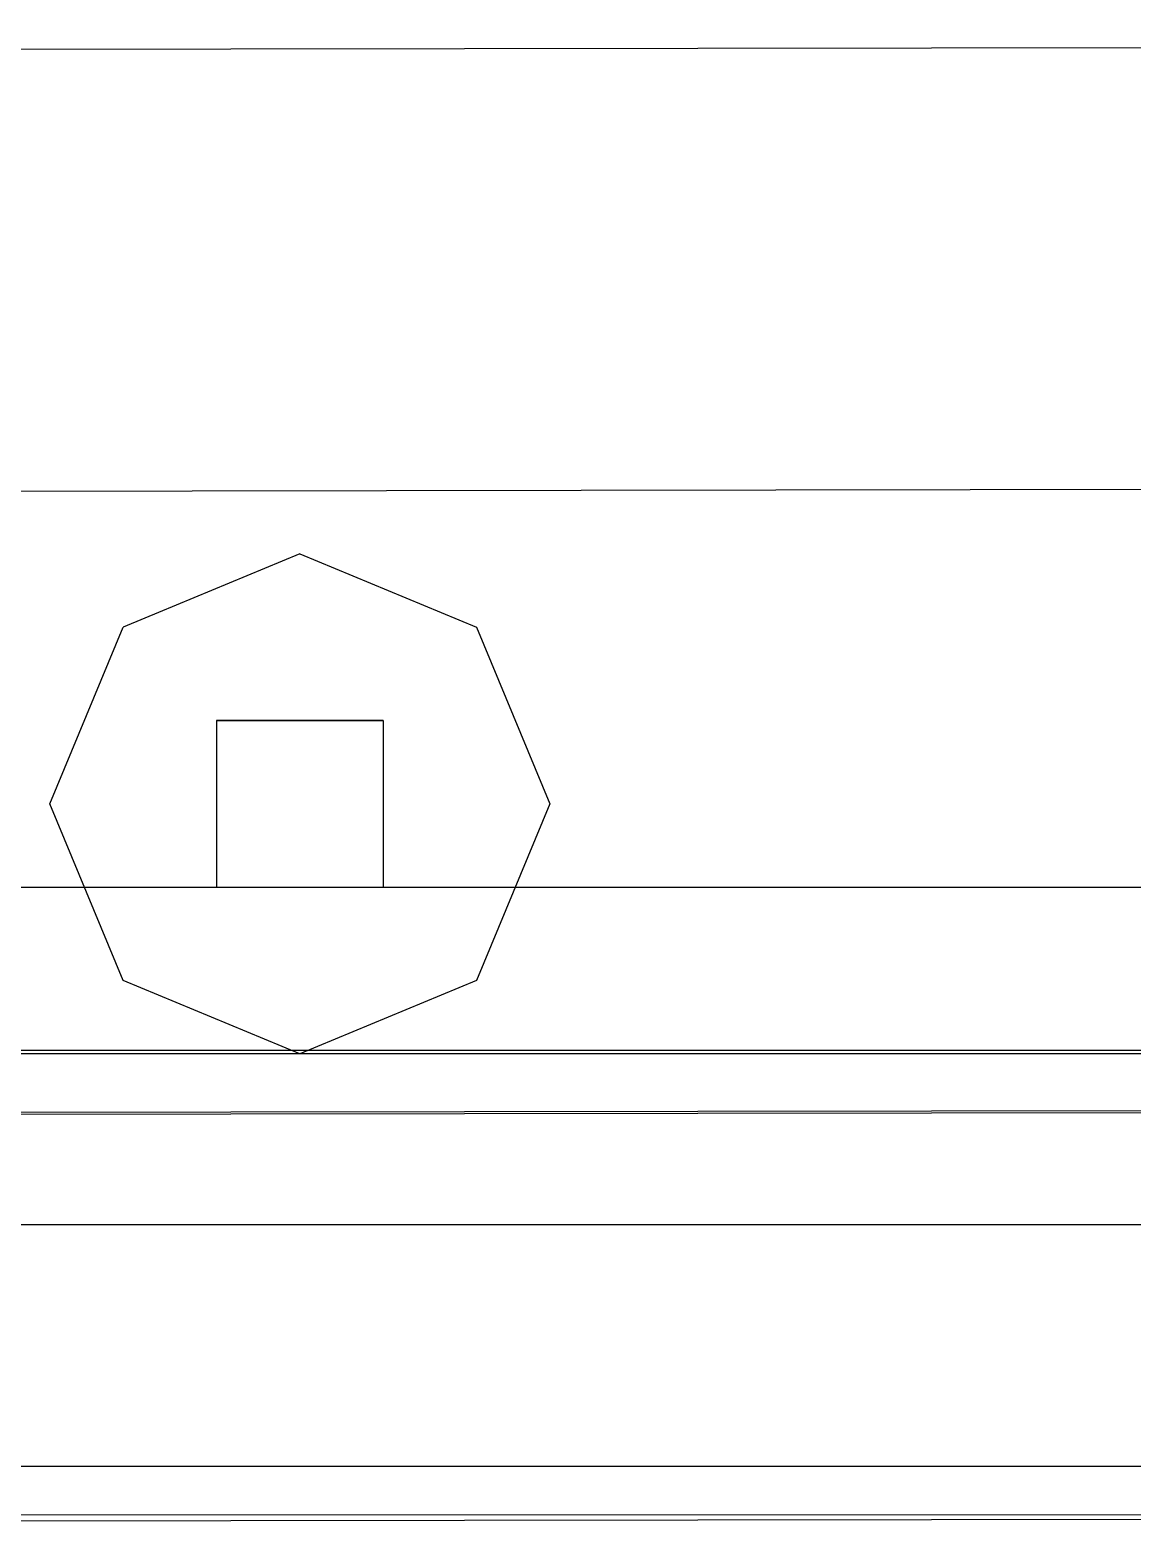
# Model space of a CAD drawing. Extents: x 11992 to 29481, y -6727 to 6811.
# Drawn here: x 19003.9 to 19030.35, y -2940.68 to -2904.84 of the extents above; entities that cross this region are included whole.
import ezdxf

# ---------------------------------------------------------------- set-up
doc = ezdxf.new("R2010")
doc.units = 0
doc.header["$MEASUREMENT"] = 0
doc.layers.get('0').update_dxf_attribs({"color": 8, "linetype": 'CONTINUOUS'})

msp = doc.modelspace()

# ---------------------------------------------------------------- linework, layer by layer
for p, q in [((18953.006, -2905.385, -647.043), (19290.027, -2904.838, -647.043)), ((18953.006, -2905.385, -1085.043), (19290.027, -2904.838, -1085.043)), ((18953.006, -2905.385, -1523.042), (19290.027, -2904.838, -1523.042)), ((18953.006, -2905.385, -1961.042), (19290.027, -2904.838, -1961.042)), ((18954.037, -2915.99, -651.436), (19289.354, -2915.445, -651.436)), ((18954.037, -2915.99, -1089.436), (19289.354, -2915.445, -1089.436)), ((18954.037, -2915.99, -1527.436), (19289.354, -2915.445, -1527.436)), ((18954.037, -2915.99, -1965.436), (19289.354, -2915.445, -1965.436)), ((19010.373, -2917.412, -621.43), (19006.131, -2919.169, -621.43)), ((19010.373, -2917.412, -617.43), (19006.131, -2919.169, -617.43)), ((19010.373, -2917.412, -1059.43), (19006.131, -2919.169, -1059.43)), ((19010.373, -2917.412, -1055.43), (19006.131, -2919.169, -1055.43)), ((19010.373, -2917.412, -1497.43), (19006.131, -2919.169, -1497.43)), ((19010.373, -2917.412, -1493.43), (19006.131, -2919.169, -1493.43)), ((19010.373, -2917.412, -621.43), (19010.373, -2917.412, -617.43)), ((19010.373, -2917.412, -617.43), (19014.616, -2919.169, -617.43)), ((19010.373, -2917.412, -621.43), (19014.616, -2919.169, -621.43)), ((19010.373, -2917.412, -1059.43), (19010.373, -2917.412, -1055.43)), ((19010.373, -2917.412, -1055.43), (19014.616, -2919.169, -1055.43)), ((19010.373, -2917.412, -1059.43), (19014.616, -2919.169, -1059.43)), ((19010.373, -2917.412, -1497.43), (19010.373, -2917.412, -1493.43)), ((19010.373, -2917.412, -1493.43), (19014.616, -2919.169, -1493.43)), ((19010.373, -2917.412, -1497.43), (19014.616, -2919.169, -1497.43)), ((19004.373, -2923.412, -621.43), (19006.131, -2919.169, -621.43)), ((19004.373, -2923.412, -617.43), (19006.131, -2919.169, -617.43)), ((19004.373, -2923.412, -1059.43), (19006.131, -2919.169, -1059.43)), ((19004.373, -2923.412, -1055.43), (19006.131, -2919.169, -1055.43)), ((19004.373, -2923.412, -1497.43), (19006.131, -2919.169, -1497.43)), ((19004.373, -2923.412, -1493.43), (19006.131, -2919.169, -1493.43)), ((19006.131, -2919.169, -621.43), (19006.131, -2919.169, -617.43)), ((19006.131, -2919.169, -1059.43), (19006.131, -2919.169, -1055.43)), ((19006.131, -2919.169, -1497.43), (19006.131, -2919.169, -1493.43)), ((19014.616, -2919.169, -621.43), (19014.616, -2919.169, -617.43)), ((19014.616, -2919.169, -617.43), (19016.373, -2923.412, -617.43)), ((19014.616, -2919.169, -621.43), (19016.373, -2923.412, -621.43)), ((19014.616, -2919.169, -1059.43), (19014.616, -2919.169, -1055.43)), ((19014.616, -2919.169, -1055.43), (19016.373, -2923.412, -1055.43)), ((19014.616, -2919.169, -1059.43), (19016.373, -2923.412, -1059.43)), ((19014.616, -2919.169, -1497.43), (19014.616, -2919.169, -1493.43)), ((19014.616, -2919.169, -1493.43), (19016.373, -2923.412, -1493.43)), ((19014.616, -2919.169, -1497.43), (19016.373, -2923.412, -1497.43)), ((19008.373, -2921.412, -502.431), (19012.373, -2921.412, -502.431)), ((19012.373, -2921.412, -617.431), (19008.373, -2921.412, -617.431)), ((19008.373, -2921.412, -502.431), (19008.373, -2921.412, -617.431)), ((19008.373, -2921.412, -502.431), (19008.373, -2925.412, -502.431)), ((19008.373, -2921.412, -617.431), (19008.373, -2925.412, -617.431)), ((19008.373, -2921.412, -940.431), (19012.373, -2921.412, -940.431)), ((19012.373, -2921.412, -1055.43), (19008.373, -2921.412, -1055.43)), ((19008.373, -2921.412, -940.431), (19008.373, -2921.412, -1055.43)), ((19008.373, -2921.412, -940.431), (19008.373, -2925.412, -940.431)), ((19008.373, -2921.412, -1055.43), (19008.373, -2925.412, -1055.43)), ((19008.373, -2921.412, -1378.43), (19012.373, -2921.412, -1378.43)), ((19012.373, -2921.412, -1493.43), (19008.373, -2921.412, -1493.43)), ((19008.373, -2921.412, -1378.43), (19008.373, -2921.412, -1493.43)), ((19008.373, -2921.412, -1378.43), (19008.373, -2925.412, -1378.43)), ((19008.373, -2921.412, -1493.43), (19008.373, -2925.412, -1493.43)), ((19012.373, -2921.412, -502.431), (19012.373, -2921.412, -617.431)), ((19012.373, -2921.412, -502.431), (19012.373, -2925.412, -502.431)), ((19012.373, -2921.412, -617.431), (19012.373, -2925.412, -617.431)), ((19012.373, -2921.412, -940.431), (19012.373, -2921.412, -1055.43)), ((19012.373, -2921.412, -940.431), (19012.373, -2925.412, -940.431)), ((19012.373, -2921.412, -1055.43), (19012.373, -2925.412, -1055.43)), ((19012.373, -2921.412, -1378.43), (19012.373, -2921.412, -1493.43)), ((19012.373, -2921.412, -1378.43), (19012.373, -2925.412, -1378.43)), ((19012.373, -2921.412, -1493.43), (19012.373, -2925.412, -1493.43)), ((19006.131, -2927.655, -621.43), (19004.373, -2923.412, -621.43)), ((19006.131, -2927.655, -617.43), (19004.373, -2923.412, -617.43)), ((19004.373, -2923.412, -621.43), (19004.373, -2923.412, -617.43)), ((19006.131, -2927.655, -1059.43), (19004.373, -2923.412, -1059.43)), ((19006.131, -2927.655, -1055.43), (19004.373, -2923.412, -1055.43)), ((19004.373, -2923.412, -1059.43), (19004.373, -2923.412, -1055.43)), ((19006.131, -2927.655, -1497.43), (19004.373, -2923.412, -1497.43)), ((19006.131, -2927.655, -1493.43), (19004.373, -2923.412, -1493.43)), ((19004.373, -2923.412, -1497.43), (19004.373, -2923.412, -1493.43)), ((19016.373, -2923.412, -621.43), (19014.616, -2927.655, -621.43)), ((19016.373, -2923.412, -617.43), (19014.616, -2927.655, -617.43)), ((19016.373, -2923.412, -1059.43), (19014.616, -2927.655, -1059.43)), ((19016.373, -2923.412, -1055.43), (19014.616, -2927.655, -1055.43)), ((19016.373, -2923.412, -1497.43), (19014.616, -2927.655, -1497.43)), ((19016.373, -2923.412, -1493.43), (19014.616, -2927.655, -1493.43)), ((19016.373, -2923.412, -621.43), (19016.373, -2923.412, -617.43)), ((19016.373, -2923.412, -1059.43), (19016.373, -2923.412, -1055.43)), ((19016.373, -2923.412, -1497.43), (19016.373, -2923.412, -1493.43)), ((18978.167, -2925.412, -502.43), (19271.079, -2925.412, -502.431)), ((18978.167, -2925.412, -506.43), (19271.079, -2925.412, -506.43)), ((18978.167, -2925.412, -940.43), (19271.079, -2925.412, -940.43)), ((18978.167, -2925.412, -944.43), (19271.079, -2925.412, -944.43)), ((18978.167, -2925.412, -1378.43), (19271.079, -2925.412, -1378.43)), ((18978.167, -2925.412, -1382.43), (19271.079, -2925.412, -1382.43)), ((19008.373, -2925.412, -502.431), (19008.373, -2925.412, -617.431)), ((19008.373, -2925.412, -502.431), (19012.373, -2925.412, -502.431)), ((19008.373, -2925.412, -617.431), (19012.373, -2925.412, -617.431)), ((19008.373, -2925.412, -940.431), (19008.373, -2925.412, -1055.43)), ((19008.373, -2925.412, -940.431), (19012.373, -2925.412, -940.431)), ((19008.373, -2925.412, -1055.43), (19012.373, -2925.412, -1055.43)), ((19008.373, -2925.412, -1378.43), (19008.373, -2925.412, -1493.43)), ((19008.373, -2925.412, -1378.43), (19012.373, -2925.412, -1378.43)), ((19008.373, -2925.412, -1493.43), (19012.373, -2925.412, -1493.43)), ((19012.373, -2925.412, -502.431), (19012.373, -2925.412, -617.431)), ((19012.373, -2925.412, -940.431), (19012.373, -2925.412, -1055.43)), ((19012.373, -2925.412, -1378.43), (19012.373, -2925.412, -1493.43)), ((19010.373, -2929.412, -621.43), (19006.131, -2927.655, -621.43)), ((19010.373, -2929.412, -617.43), (19006.131, -2927.655, -617.43)), ((19006.131, -2927.655, -621.43), (19006.131, -2927.655, -617.43)), ((19010.373, -2929.412, -1059.43), (19006.131, -2927.655, -1059.43)), ((19010.373, -2929.412, -1055.43), (19006.131, -2927.655, -1055.43)), ((19006.131, -2927.655, -1059.43), (19006.131, -2927.655, -1055.43)), ((19010.373, -2929.412, -1497.43), (19006.131, -2927.655, -1497.43)), ((19010.373, -2929.412, -1493.43), (19006.131, -2927.655, -1493.43)), ((19006.131, -2927.655, -1497.43), (19006.131, -2927.655, -1493.43)), ((19014.616, -2927.655, -621.43), (19010.373, -2929.412, -621.43)), ((19014.616, -2927.655, -617.43), (19010.373, -2929.412, -617.43)), ((19014.616, -2927.655, -1059.43), (19010.373, -2929.412, -1059.43)), ((19014.616, -2927.655, -1055.43), (19010.373, -2929.412, -1055.43)), ((19014.616, -2927.655, -1497.43), (19010.373, -2929.412, -1497.43)), ((19014.616, -2927.655, -1493.43), (19010.373, -2929.412, -1493.43)), ((19014.616, -2927.655, -621.43), (19014.616, -2927.655, -617.43)), ((19014.616, -2927.655, -1059.43), (19014.616, -2927.655, -1055.43)), ((19014.616, -2927.655, -1497.43), (19014.616, -2927.655, -1493.43)), ((19278.107, -2929.329, -1527.856), (18971.584, -2929.329, -1527.856)), ((19278.107, -2929.329, -1934.855), (18971.584, -2929.329, -1934.855)), ((19271.04, -2929.412, -502.431), (18978.206, -2929.412, -502.43)), ((19271.04, -2929.412, -506.43), (18978.206, -2929.412, -506.43)), ((19271.04, -2929.412, -940.43), (18978.206, -2929.412, -940.43)), ((19271.04, -2929.412, -944.43), (18978.206, -2929.412, -944.43)), ((19271.04, -2929.412, -1378.43), (18978.206, -2929.412, -1378.43)), ((19271.04, -2929.412, -1382.43), (18978.206, -2929.412, -1382.43)), ((19010.373, -2929.412, -621.43), (19010.373, -2929.412, -617.43)), ((19010.373, -2929.412, -1059.43), (19010.373, -2929.412, -1055.43)), ((19010.373, -2929.412, -1497.43), (19010.373, -2929.412, -1493.43)), ((18965.811, -2930.875, -651.436), (19277.966, -2930.383, -651.436)), ((18965.811, -2930.875, -1089.436), (19277.966, -2930.383, -1089.436)), ((18965.811, -2930.875, -1527.436), (19277.966, -2930.383, -1527.436)), ((18965.811, -2930.875, -1965.436), (19277.966, -2930.383, -1965.436)), ((19273.929, -2930.468, -621.437), (18969.558, -2930.919, -621.436)), ((19273.928, -2930.468, -621.437), (18969.558, -2930.919, -621.436)), ((19273.929, -2930.468, -1059.436), (18969.558, -2930.919, -1059.436)), ((19273.928, -2930.468, -1059.436), (18969.558, -2930.919, -1059.436)), ((19273.929, -2930.468, -1497.436), (18969.558, -2930.919, -1497.436)), ((19273.928, -2930.468, -1497.436), (18969.558, -2930.919, -1497.436)), ((19273.929, -2930.468, -1935.435), (18969.558, -2930.919, -1935.435)), ((19273.928, -2930.468, -1935.435), (18969.558, -2930.919, -1935.435)), ((18986.984, -2933.51, -650.899), (19261.983, -2933.51, -650.899)), ((18986.984, -2933.51, -1088.899), (19261.983, -2933.51, -1088.899)), ((18986.984, -2933.51, -1526.898), (19261.983, -2933.51, -1526.898)), ((18986.984, -2933.51, -1964.898), (19261.983, -2933.51, -1964.898)), ((18986.984, -2939.308, -645.101), (19261.983, -2939.308, -645.101)), ((18986.984, -2939.308, -1083.1), (19261.983, -2939.308, -1083.1)), ((18986.984, -2939.308, -1521.1), (19261.983, -2939.308, -1521.1)), ((18986.984, -2939.308, -1959.1), (19261.983, -2939.308, -1959.1)), ((18968.822, -2940.675, -634.436), (19275.054, -2940.219, -634.437)), ((18968.822, -2940.675, -1072.436), (19275.054, -2940.219, -1072.436)), ((18968.822, -2940.675, -1510.436), (19275.054, -2940.219, -1510.436)), ((18968.822, -2940.675, -1948.436), (19275.054, -2940.219, -1948.436)), ((19276.033, -2940.607, -634.437), (18975.708, -2940.461, -634.437)), ((19276.033, -2940.607, -1072.436), (18975.708, -2940.461, -1072.436)), ((19276.033, -2940.607, -1510.436), (18975.708, -2940.461, -1510.436)), ((19276.033, -2940.607, -1948.436), (18975.708, -2940.461, -1948.436))]:
    msp.add_line(p, q)

doc.saveas('drawing.dxf')
